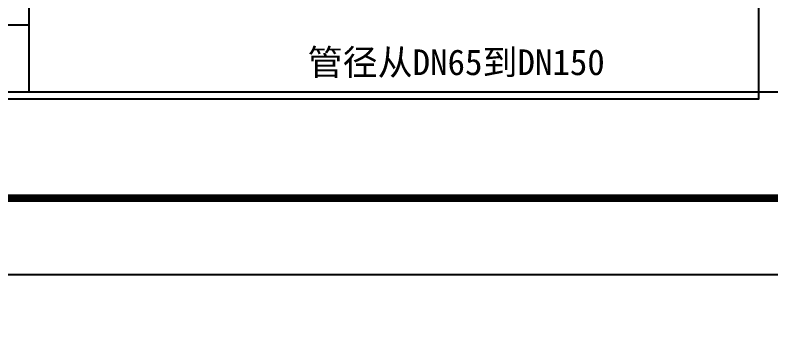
# Model space of a CAD drawing. Extents: x 69728788 to 150676229, y 20333219 to 43663798.
# Drawn here: x 75255368 to 75265221, y 20683016 to 20687349 of the extents above; entities that cross this region are included whole.
import ezdxf

# ---------------------------------------------------------------- set-up
doc = ezdxf.new("R2010")
doc.units = 0
doc.header["$LTSCALE"] = 1000
doc.header["$MEASUREMENT"] = 0
doc.layers.get('0').update_dxf_attribs({"linetype": 'CONTINUOUS'})
for name, color, linetype in [('BZ', 8, 'CONTINUOUS'), ('DIM_SYMB', 3, 'CONTINUOUS'), ('PUB_TITLE', 4, 'CONTINUOUS')]:
    doc.layers.add(name, color=color, linetype=linetype)
doc.styles.add('HZ', font='txt', dxfattribs={"width": 0.7, "height": 5, "bigfont": 'STF:宋体'})

# ---------------------------------------------------------------- blocks, each defined once
blk = doc.blocks.new('gfhhrryyfd')
at = {"layer": 'DIM_SYMB'}
blk.add_lwpolyline([(3686283.4, -1755771), (3696111.8, -1755771), (3696111.8, -1763921.8), (3686283.4, -1763921.8)], close=True, dxfattribs=at)
at = {"layer": 'BZ', "insert": (3690236.1, -1763275.7), "char_height": 334.541, "attachment_point": 1, "style": 'HZ'}
blk.add_mtext('{\\fSimHei|b0|i0|c134|p2;\\W1;\\C7;管径从DN65到DN150}', dxfattribs=at)

msp = doc.modelspace()

# ---------------------------------------------------------------- linework, layer by layer
at = {"color": 0}
for p, q in [((75255545.5, 20721147.7), (75255545.5, 20686351.1)), ((75221957.4, 20687221), (75255545.5, 20687221)), ((75221957.4, 20686351.1), (75271606.2, 20686351.1))]:
    msp.add_line(p, q, dxfattribs=at)
at = {"color": 3}
msp.add_lwpolyline([(75219157.4, 20683966.1), (75219157.4, 20725966.1), (75278557.4, 20725966.1), (75278557.4, 20683966.1)], close=True, dxfattribs=at)
at = {"const_width": 100}
msp.add_lwpolyline([(75221657.4, 20684966.1), (75277557.4, 20684966.1), (75277557.4, 20724966.1), (75221657.4, 20724966.1)], close=True, dxfattribs=at)
at = {"layer": 'PUB_TITLE'}
msp.add_lwpolyline([(75219157.4, 20565166.1), (75387357.4, 20565166.1), (75387357.4, 20683966.1), (75219157.4, 20683966.1)], close=True, dxfattribs=at)

# ---------------------------------------------------------------- block references
at = {"lineweight": -3, "xscale": 0.9999959468841553, "yscale": 0.9999959506094456, "zscale": 0.9999959495959999}
msp.add_blockref('gfhhrryyfd', (71568960.3, 22450171.1), dxfattribs=at)

doc.saveas('drawing.dxf')
